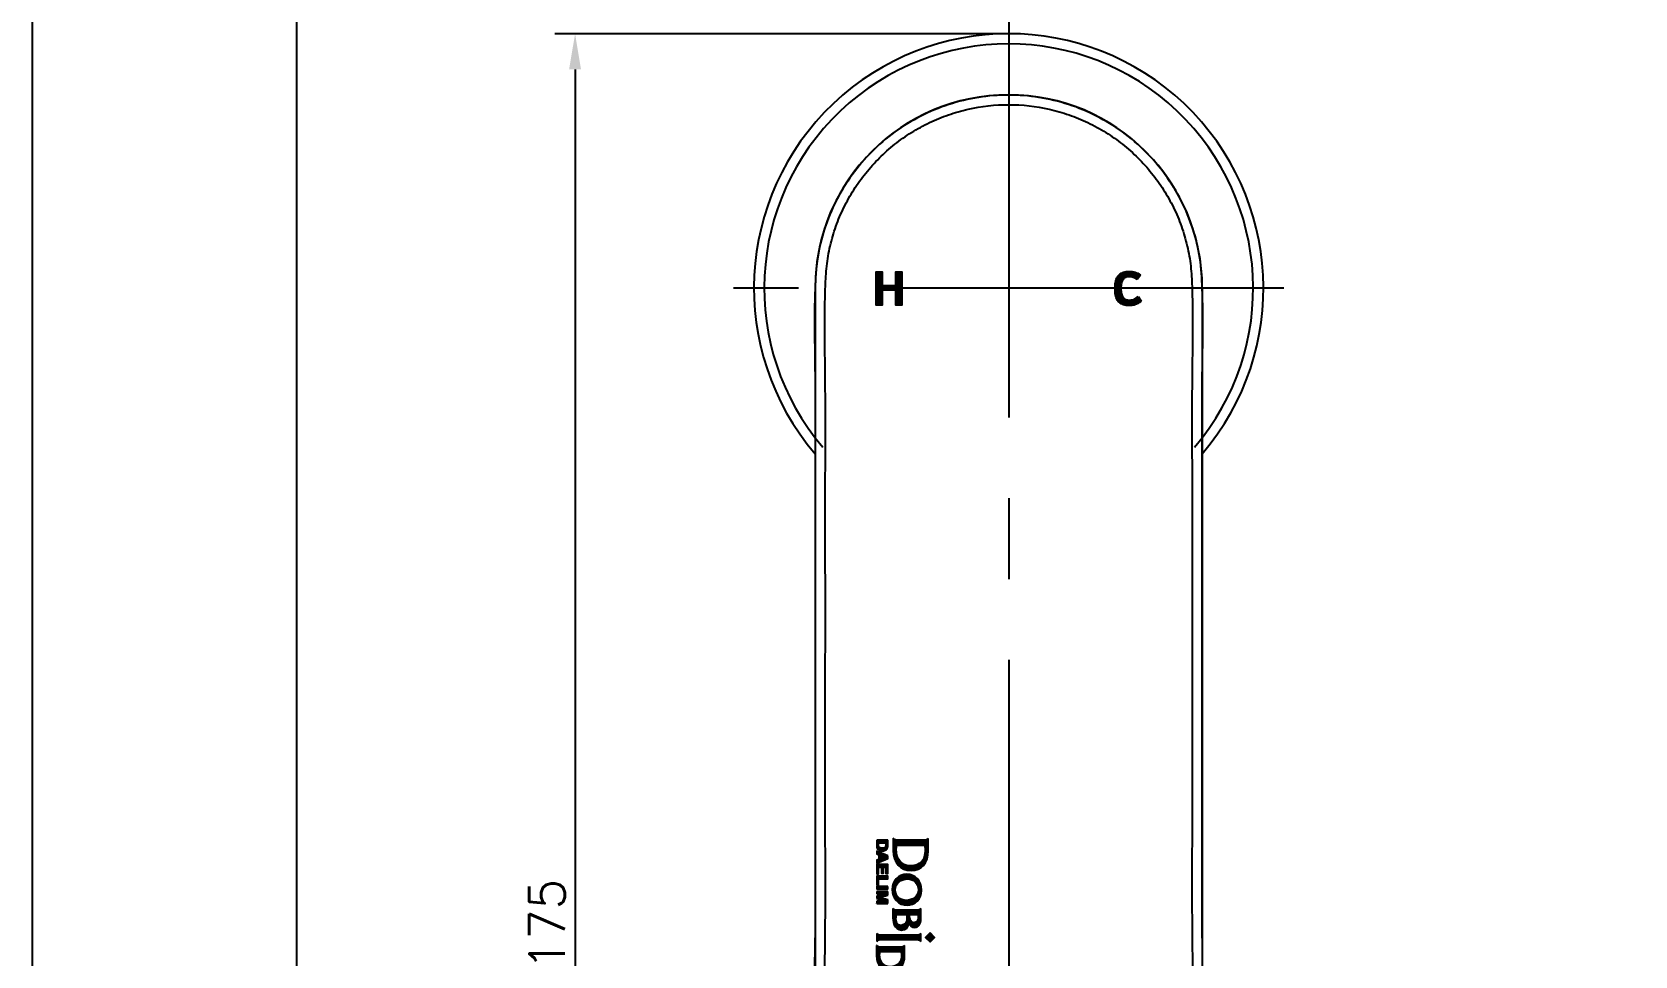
# Model space of a CAD drawing. Header units: millimetres. Extents: x 15117 to 15711, y 3069 to 3489.
# Drawn here: x 15117.5 to 15274.8, y 3307.2 to 3398 of the extents above; entities that cross this region are included whole.
import ezdxf

# ---------------------------------------------------------------- set-up
doc = ezdxf.new("R2010")
doc.units = ezdxf.units.MM
doc.header["$LTSCALE"] = 0.25
doc.linetypes.add('CENTER', pattern=[50.8, 31.75, -6.35, 6.35, -6.35])
doc.linetypes.add('PHANTOM', pattern=[63.5, 31.75, -6.35, 6.35, -6.35, 6.35, -6.35])
doc.layers.get('0').update_dxf_attribs({"color": 2})
for name, color, linetype in [('CL', 1, 'CENTER'), ('D', 2, 'Continuous'), ('DIM', 2, 'Continuous'), ('DWG', 7, 'Continuous'), ('PH', 3, 'PHANTOM'), ('TXT', 4, 'Continuous')]:
    doc.layers.add(name, color=color, linetype=linetype)
doc.styles.add('GHS', font='romans.shx', dxfattribs={"height": 3.5, "bigfont": 'ghs.shx'})
doc.dimstyles.new('LEE', dxfattribs={"dimtxt": 3.5, "dimasz": 3.5, "dimexe": 2, "dimexo": 1, "dimgap": 1, "dimtad": 1, "dimdec": 4, "dimdsep": 46, "dimtxsty": 'GHS', "dimcen": 0, "dimclrd": 2, "dimclre": 2, "dimclrt": 2, "dimadec": 0, "dimazin": 0, "dimtfac": 1, "dimtdec": 4, "dimtmove": 0, "dimatfit": 3, "dimfxl": 0, "dimlwd": -1, "dimlwe": -1, "dimarcsym": 0})
pattern_1 = [(315, (-829.05147, 22279.33724), (0.08838834765, 0.08838834765), [])]

# ---------------------------------------------------------------- blocks, each defined once
blk = doc.blocks.new('A$C7B5C652C')
at = {"layer": 'DWG', "linetype": 'Continuous'}
for p, q in [((-0.47, 2.69), (-0.03, 3)), ((-0.96, 0.44), (-1.54, 0.44)), ((-1.41, 1.02), (-1.08, 1.02))]:
    blk.add_line(p, q, dxfattribs=at)
blk.add_lwpolyline([(-2.59, 2.92), (-2.14, 2.61)], dxfattribs=at)
for points in [[(-2.95, 1.8), (-2.95, 2.03), (-2.92, 2.23), (-2.87, 2.41)], [(-2.87, 1.27), (-2.92, 1.43), (-2.95, 1.61), (-2.95, 1.8)], [(-2.87, 2.41), (-2.81, 2.58), (-2.72, 2.76), (-2.59, 2.92)], [(-2.36, 2.22), (-2.4, 2.09), (-2.41, 1.95), (-2.41, 1.8)], [(-2.41, 1.8), (-2.41, 1.71), (-2.4, 1.61), (-2.37, 1.52)], [(-2.14, 2.61), (-2.25, 2.48), (-2.33, 2.35), (-2.36, 2.22)], [(-0.2, 2.26), (-0.25, 2.42), (-0.34, 2.56), (-0.47, 2.69)], [(-0.13, 1.8), (-0.13, 1.95), (-0.15, 2.1), (-0.2, 2.26)], [(-0.18, 1.5), (-0.15, 1.6), (-0.13, 1.69), (-0.13, 1.8)], [(-0.03, 3), (0.07, 2.9), (0.15, 2.8), (0.2, 2.69)], [(0.2, 2.69), (0.26, 2.59), (0.3, 2.48), (0.33, 2.38)], [(0.33, 2.38), (0.37, 2.27), (0.39, 2.17), (0.39, 2.06)], [(0.41, 1.77), (0.41, 1.6), (0.38, 1.43), (0.33, 1.27)], [(0.39, 2.06), (0.4, 1.96), (0.41, 1.86), (0.41, 1.77)], [(-2.61, 0.84), (-2.73, 0.96), (-2.81, 1.11), (-2.87, 1.27)], [(-2.17, 0.55), (-2.35, 0.62), (-2.49, 0.72), (-2.61, 0.84)], [(-2.37, 1.52), (-2.34, 1.42), (-2.29, 1.34), (-2.22, 1.27)], [(-2.22, 1.27), (-2.14, 1.2), (-2.04, 1.14), (-1.91, 1.09)], [(-1.54, 0.44), (-1.79, 0.44), (-2, 0.48), (-2.17, 0.55)], [(-1.91, 1.09), (-1.78, 1.05), (-1.61, 1.02), (-1.41, 1.02)], [(-1.08, 1.02), (-0.91, 1.02), (-0.76, 1.05), (-0.64, 1.09)], [(-0.34, 0.55), (-0.51, 0.48), (-0.72, 0.44), (-0.96, 0.44)], [(-0.64, 1.09), (-0.52, 1.13), (-0.42, 1.19), (-0.35, 1.26)], [(-0.35, 1.26), (-0.27, 1.33), (-0.22, 1.41), (-0.18, 1.5)], [(0.09, 0.84), (-0.02, 0.72), (-0.17, 0.62), (-0.34, 0.55)], [(0.33, 1.27), (0.28, 1.11), (0.2, 0.96), (0.09, 0.84)]]:
    blk.add_open_spline(points, degree=3, dxfattribs=at)
blk = doc.blocks.new('A$C5F482997')
at = {"layer": 'D'}
h = blk.add_hatch(dxfattribs=at)
h.set_pattern_fill('ANSI31', color=256, angle=720, style=0)
h.set_pattern_definition([(45, (-19813.56796, 40259.65558), (-0.08838834765, 0.08838834765), [])])
h.paths.add_polyline_path([(134.94, 90.83), (133.59, 90.83), (133.59, 89.37), (133.01, 89.37), (133.01, 92.62), (133.59, 92.62), (133.59, 91.3), (134.94, 91.3), (134.94, 92.62), (135.52, 92.62), (135.52, 89.37), (134.94, 89.37)], flags=0)
h = blk.add_hatch(dxfattribs=at)
h.set_pattern_fill('ANSI31', color=256, angle=720, style=0)
h.set_pattern_definition([(45, (-19822.49296, 40259.65743), (-0.08838834765, 0.08838834765), [])])
h.paths.add_polyline_path([(157.82, 92.67), (157.9, 92.67), (157.99, 92.67), (158.07, 92.66), (158.1, 92.66), (158.14, 92.65), (158.18, 92.65), (158.22, 92.64), (158.25, 92.64), (158.29, 92.63), (158.33, 92.62), (158.36, 92.61), (158.39, 92.6), (158.43, 92.59), (158.46, 92.58), (158.49, 92.57), (158.53, 92.56), (158.56, 92.54), (158.59, 92.53), (158.62, 92.52), (158.66, 92.5), (158.69, 92.48), (158.72, 92.46), (158.75, 92.45), (158.78, 92.43), (158.81, 92.4), (158.85, 92.38), (158.88, 92.36), (158.91, 92.34), (158.94, 92.31), (158.63, 91.87), (158.6, 91.89), (158.58, 91.91), (158.55, 91.93), (158.53, 91.95), (158.5, 91.96), (158.48, 91.98), (158.45, 91.99), (158.43, 92.01), (158.41, 92.02), (158.38, 92.03), (158.36, 92.05), (158.33, 92.06), (158.31, 92.07), (158.28, 92.07), (158.26, 92.08), (158.24, 92.09), (158.19, 92.1), (158.14, 92.11), (158.09, 92.12), (158.03, 92.13), (157.98, 92.13), (157.93, 92.14), (157.87, 92.14), (157.82, 92.14), (157.8, 92.14), (157.78, 92.14), (157.77, 92.14), (157.75, 92.14), (157.73, 92.14), (157.71, 92.14), (157.69, 92.13), (157.68, 92.13), (157.66, 92.13), (157.64, 92.12), (157.62, 92.12), (157.61, 92.12), (157.59, 92.11), (157.57, 92.11), (157.55, 92.1), (157.54, 92.1), (157.52, 92.09), (157.5, 92.09), (157.48, 92.08), (157.47, 92.07), (157.45, 92.06), (157.43, 92.06), (157.42, 92.05), (157.4, 92.04), (157.39, 92.03), (157.37, 92.02), (157.36, 92.01), (157.34, 91.99), (157.33, 91.98), (157.31, 91.97), (157.3, 91.96), (157.29, 91.94), (157.27, 91.93), (157.26, 91.91), (157.25, 91.9), (157.24, 91.88), (157.22, 91.86), (157.21, 91.85), (157.2, 91.83), (157.19, 91.81), (157.18, 91.79), (157.17, 91.77), (157.16, 91.75), (157.15, 91.73), (157.14, 91.71), (157.13, 91.68), (157.12, 91.66), (157.11, 91.64), (157.1, 91.61), (157.1, 91.59), (157.09, 91.56), (157.08, 91.53), (157.08, 91.5), (157.07, 91.47), (157.06, 91.44), (157.06, 91.41), (157.06, 91.38), (157.05, 91.35), (157.05, 91.32), (157.05, 91.28), (157.04, 91.21), (157.04, 91.14), (157.04, 90.8), (157.04, 90.74), (157.05, 90.68), (157.05, 90.65), (157.05, 90.62), (157.05, 90.59), (157.06, 90.57), (157.06, 90.54), (157.07, 90.51), (157.07, 90.49), (157.08, 90.46), (157.08, 90.44), (157.09, 90.41), (157.1, 90.39), (157.11, 90.37), (157.11, 90.34), (157.12, 90.32), (157.13, 90.3), (157.14, 90.28), (157.15, 90.26), (157.16, 90.24), (157.17, 90.22), (157.18, 90.2), (157.19, 90.18), (157.2, 90.17), (157.21, 90.15), (157.23, 90.13), (157.24, 90.12), (157.25, 90.1), (157.26, 90.09), (157.28, 90.07), (157.29, 90.06), (157.3, 90.05), (157.32, 90.03), (157.33, 90.02), (157.35, 90.01), (157.36, 90), (157.37, 89.99), (157.39, 89.98), (157.41, 89.97), (157.42, 89.96), (157.44, 89.95), (157.45, 89.94), (157.47, 89.93), (157.49, 89.92), (157.5, 89.91), (157.52, 89.91), (157.54, 89.9), (157.56, 89.9), (157.57, 89.89), (157.59, 89.89), (157.61, 89.88), (157.63, 89.88), (157.65, 89.87), (157.66, 89.87), (157.68, 89.87), (157.7, 89.86), (157.72, 89.86), (157.74, 89.86), (157.76, 89.86), (157.78, 89.86), (157.8, 89.86), (157.82, 89.86), (157.84, 89.86), (157.87, 89.86), (157.9, 89.86), (157.93, 89.86), (157.96, 89.86), (157.99, 89.87), (158.01, 89.87), (158.04, 89.87), (158.07, 89.88), (158.1, 89.88), (158.16, 89.9), (158.22, 89.91), (158.28, 89.93), (158.31, 89.94), (158.34, 89.95), (158.37, 89.96), (158.39, 89.97), (158.42, 89.98), (158.45, 90), (158.48, 90.01), (158.5, 90.03), (158.53, 90.05), (158.56, 90.06), (158.58, 90.08), (158.61, 90.1), (158.64, 90.12), (158.66, 90.15), (158.68, 90.17), (158.71, 90.2), (159.02, 89.75), (158.98, 89.72), (158.96, 89.7), (158.94, 89.68), (158.92, 89.67), (158.91, 89.65), (158.89, 89.64), (158.87, 89.62), (158.85, 89.61), (158.83, 89.6), (158.81, 89.58), (158.79, 89.57), (158.77, 89.56), (158.75, 89.55), (158.73, 89.54), (158.71, 89.52), (158.67, 89.5), (158.63, 89.49), (158.59, 89.47), (158.55, 89.45), (158.51, 89.43), (158.47, 89.42), (158.43, 89.41), (158.39, 89.39), (158.35, 89.38), (158.31, 89.37), (158.28, 89.36), (158.24, 89.35), (158.2, 89.35), (158.16, 89.34), (158.12, 89.34), (158.08, 89.33), (158.01, 89.33), (157.93, 89.32), (157.86, 89.32), (157.79, 89.32), (157.76, 89.32), (157.73, 89.32), (157.69, 89.32), (157.66, 89.32), (157.63, 89.33), (157.6, 89.33), (157.56, 89.33), (157.53, 89.34), (157.5, 89.34), (157.47, 89.35), (157.44, 89.36), (157.41, 89.36), (157.38, 89.37), (157.35, 89.38), (157.31, 89.39), (157.28, 89.4), (157.25, 89.41), (157.23, 89.42), (157.2, 89.43), (157.17, 89.44), (157.14, 89.45), (157.11, 89.47), (157.08, 89.48), (157.06, 89.5), (157.03, 89.51), (157.01, 89.53), (156.98, 89.54), (156.96, 89.56), (156.93, 89.58), (156.91, 89.6), (156.88, 89.62), (156.86, 89.64), (156.84, 89.66), (156.82, 89.68), (156.79, 89.71), (156.77, 89.73), (156.75, 89.75), (156.73, 89.78), (156.71, 89.8), (156.7, 89.83), (156.68, 89.86), (156.66, 89.88), (156.64, 89.91), (156.63, 89.94), (156.61, 89.97), (156.6, 90), (156.58, 90.03), (156.57, 90.06), (156.56, 90.1), (156.54, 90.13), (156.53, 90.16), (156.52, 90.2), (156.51, 90.24), (156.5, 90.27), (156.49, 90.31), (156.49, 90.35), (156.48, 90.39), (156.48, 90.43), (156.47, 90.47), (156.47, 90.51), (156.46, 90.55), (156.46, 90.6), (156.46, 90.64), (156.46, 90.69), (156.46, 91.27), (156.46, 91.32), (156.46, 91.36), (156.46, 91.4), (156.47, 91.45), (156.47, 91.49), (156.48, 91.53), (156.48, 91.57), (156.49, 91.61), (156.49, 91.65), (156.5, 91.69), (156.51, 91.72), (156.52, 91.76), (156.53, 91.8), (156.54, 91.83), (156.55, 91.87), (156.57, 91.9), (156.58, 91.93), (156.59, 91.96), (156.61, 92), (156.62, 92.03), (156.64, 92.06), (156.66, 92.09), (156.67, 92.11), (156.69, 92.14), (156.71, 92.17), (156.73, 92.19), (156.75, 92.22), (156.77, 92.24), (156.79, 92.27), (156.81, 92.29), (156.84, 92.32), (156.86, 92.34), (156.88, 92.36), (156.91, 92.38), (156.93, 92.4), (156.95, 92.42), (156.98, 92.44), (157.01, 92.45), (157.03, 92.47), (157.06, 92.49), (157.09, 92.5), (157.11, 92.52), (157.14, 92.53), (157.17, 92.55), (157.2, 92.56), (157.23, 92.57), (157.26, 92.58), (157.29, 92.59), (157.32, 92.6), (157.35, 92.61), (157.38, 92.62), (157.41, 92.63), (157.45, 92.64), (157.48, 92.64), (157.51, 92.65), (157.54, 92.65), (157.58, 92.66), (157.61, 92.66), (157.65, 92.67), (157.68, 92.67), (157.71, 92.67), (157.75, 92.67), (157.78, 92.67)], flags=0)
h = blk.add_hatch(dxfattribs=at)
h.set_pattern_fill('ANSI31', color=256, angle=270)
h.set_pattern_definition(pattern_1)
edge = h.paths.add_edge_path()
edge.add_spline(control_points=[(133.81, 35.79), (133.87, 35.8), (133.93, 35.83), (133.99, 35.87)], knot_values=[3, 3, 3, 3, 4, 4, 4, 4], degree=3, periodic=0)
edge.add_spline(control_points=[(133.99, 35.87), (134.06, 35.93), (134.1, 36), (134.13, 36.08)], knot_values=[4, 4, 4, 4, 5, 5, 5, 5], degree=3, periodic=0)
edge.add_spline(control_points=[(134.13, 36.08), (134.14, 36.13), (134.15, 36.19), (134.15, 36.27)], knot_values=[5, 5, 5, 5, 6, 6, 6, 6], degree=3, periodic=0)
edge.add_line((134.15, 36.27), (134.15, 36.8))
edge.add_line((134.15, 36.8), (133.06, 36.8))
edge.add_line((133.06, 36.8), (133.06, 36.27))
edge.add_spline(control_points=[(133.06, 36.27), (133.06, 36.09), (133.12, 35.95), (133.26, 35.86)], knot_values=[12.086, 12.086, 12.086, 12.086, 13.086, 13.086, 13.086, 13.086], degree=3, periodic=0)
edge.add_spline(control_points=[(133.26, 35.86), (133.36, 35.8), (133.48, 35.76), (133.63, 35.76)], knot_values=[1, 1, 1, 1, 2, 2, 2, 2], degree=3, periodic=0)
edge.add_spline(control_points=[(133.63, 35.76), (133.69, 35.76), (133.75, 35.77), (133.81, 35.79)], knot_values=[2, 2, 2, 2, 3, 3, 3, 3], degree=3, periodic=0)
edge = h.paths.add_edge_path(flags=16)
edge.add_spline(control_points=[(133.87, 36.08), (133.81, 36.04), (133.73, 36.02), (133.61, 36.02)], knot_values=[4.376, 4.376, 4.376, 4.376, 5.376, 5.376, 5.376, 5.376], degree=3, periodic=0)
edge.add_spline(control_points=[(133.61, 36.02), (133.53, 36.02), (133.46, 36.03), (133.4, 36.06)], knot_values=[5.376, 5.376, 5.376, 5.376, 6.376, 6.376, 6.376, 6.376], degree=3, periodic=0)
edge.add_spline(control_points=[(133.4, 36.06), (133.3, 36.11), (133.24, 36.19), (133.24, 36.31)], knot_values=[6.376, 6.376, 6.376, 6.376, 7.376, 7.376, 7.376, 7.376], degree=3, periodic=0)
edge.add_line((133.24, 36.31), (133.24, 36.55))
edge.add_line((133.24, 36.55), (133.96, 36.55))
edge.add_line((133.96, 36.55), (133.96, 36.31))
edge.add_spline(control_points=[(133.96, 36.31), (133.96, 36.2), (133.93, 36.12), (133.87, 36.08)], knot_values=[3.376, 3.376, 3.376, 3.376, 4.376, 4.376, 4.376, 4.376], degree=3, periodic=0)
h.paths.add_polyline_path([(134.15, 35), (134.15, 35.29), (133.06, 35.73), (133.06, 35.46), (133.28, 35.38), (133.28, 34.93), (133.06, 34.85), (133.06, 34.57)])
h.paths.add_polyline_path([(133.9, 35.15), (133.47, 35), (133.47, 35.31)], flags=16)
h.paths.add_polyline_path([(134.15, 33.53), (134.15, 34.41), (133.06, 34.41), (133.06, 33.5), (133.25, 33.5), (133.25, 34.16), (133.54, 34.16), (133.54, 33.58), (133.73, 33.58), (133.73, 34.16), (133.96, 34.16), (133.96, 33.53)])
h.paths.add_polyline_path([(134.15, 33.03), (134.15, 33.28), (133.06, 33.28), (133.06, 32.42), (133.25, 32.42), (133.25, 33.03)])
h = blk.add_hatch(dxfattribs=at)
h.set_pattern_fill('ANSI31', color=256, angle=270)
h.set_pattern_definition(pattern_1)
edge = h.paths.add_edge_path()
edge.add_spline(control_points=[(136.43, 33.82), (137.48, 33.82), (138.12, 34.56), (138.12, 35.76)], knot_values=[18.806, 18.806, 18.806, 18.806, 19.806, 19.806, 19.806, 19.806], degree=3, periodic=0)
edge.add_line((138.12, 35.76), (138.12, 36.97))
edge.add_spline(control_points=[(138.12, 36.97), (138.02, 36.82), (137.79, 36.8), (137.6, 36.8)], knot_values=[3.433, 3.433, 3.433, 3.433, 4.433, 4.433, 4.433, 4.433], degree=3, periodic=0)
edge.add_spline(control_points=[(137.6, 36.8), (137.56, 36.8), (137.53, 36.8), (137.5, 36.8)], knot_values=[4.433, 4.433, 4.433, 4.433, 5.433, 5.433, 5.433, 5.433], degree=3, periodic=0)
edge.add_spline(control_points=[(137.5, 36.8), (137.48, 36.8), (137.45, 36.8), (137.42, 36.8)], knot_values=[5.433, 5.433, 5.433, 5.433, 6.433, 6.433, 6.433, 6.433], degree=3, periodic=0)
edge.add_line((137.42, 36.8), (135.41, 36.8))
edge.add_spline(control_points=[(135.41, 36.8), (135.38, 36.8), (135.35, 36.8), (135.32, 36.8)], knot_values=[12.125, 12.125, 12.125, 12.125, 13.125, 13.125, 13.125, 13.125], degree=3, periodic=0)
edge.add_line((135.32, 36.8), (135.23, 36.8))
edge.add_spline(control_points=[(135.24, 36.8), (135.02, 36.8), (134.83, 36.82), (134.68, 37)], knot_values=[13.363, 13.363, 13.363, 13.363, 14.363, 14.363, 14.363, 14.363], degree=3, periodic=0)
edge.add_line((134.68, 37), (134.68, 35.78))
edge.add_spline(control_points=[(134.68, 35.78), (134.68, 34.62), (135.4, 33.82), (136.43, 33.82)], knot_values=[17.806, 17.806, 17.806, 17.806, 18.806, 18.806, 18.806, 18.806], degree=3, periodic=0)
edge = h.paths.add_edge_path(flags=16)
edge.add_spline(control_points=[(137.82, 35.8), (137.82, 34.83), (137.31, 34.29), (136.37, 34.29)], knot_values=[13.745, 13.745, 13.745, 13.745, 14.745, 14.745, 14.745, 14.745], degree=3, periodic=0)
edge.add_spline(control_points=[(136.37, 34.29), (135.34, 34.29), (134.98, 35.15), (134.98, 35.89)], knot_values=[1, 1, 1, 1, 2, 2, 2, 2], degree=3, periodic=0)
edge.add_spline(control_points=[(134.98, 35.89), (134.98, 36.04), (134.99, 36.18), (135.02, 36.3)], knot_values=[2, 2, 2, 2, 3, 3, 3, 3], degree=3, periodic=0)
edge.add_spline(control_points=[(135.02, 36.3), (135.02, 36.31), (135.02, 36.32), (135.02, 36.33)], knot_values=[3, 3, 3, 3, 4, 4, 4, 4], degree=3, periodic=0)
edge.add_line((135.02, 36.33), (137.76, 36.33))
edge.add_spline(control_points=[(137.76, 36.33), (137.76, 36.32), (137.76, 36.31), (137.76, 36.3)], knot_values=[11.745, 11.745, 11.745, 11.745, 12.745, 12.745, 12.745, 12.745], degree=3, periodic=0)
edge.add_spline(control_points=[(137.76, 36.3), (137.8, 36.13), (137.82, 35.96), (137.82, 35.8)], knot_values=[12.745, 12.745, 12.745, 12.745, 13.745, 13.745, 13.745, 13.745], degree=3, periodic=0)
h = blk.add_hatch(dxfattribs=at)
h.set_pattern_fill('ANSI31', color=256, angle=270)
h.set_pattern_definition([(315, (2577.81883, 22191.28247), (0.08838834765, 0.08838834765), [])])
edge = h.paths.add_edge_path()
edge.add_spline(control_points=[(136.05, 30.42), (136.8, 30.42), (137.47, 31.04), (137.46, 31.92)], knot_values=[3, 3, 3, 3, 4, 4, 4, 4], degree=3, periodic=0)
edge.add_spline(control_points=[(137.46, 31.92), (137.49, 32.79), (136.82, 33.48), (136.03, 33.48)], knot_values=[4, 4, 4, 4, 5, 5, 5, 5], degree=3, periodic=0)
edge.add_spline(control_points=[(136.03, 33.48), (135.17, 33.48), (134.58, 32.78), (134.58, 31.96)], knot_values=[1, 1, 1, 1, 2, 2, 2, 2], degree=3, periodic=0)
edge.add_spline(control_points=[(134.58, 31.96), (134.58, 31.13), (135.2, 30.42), (136.05, 30.42)], knot_values=[2, 2, 2, 2, 3, 3, 3, 3], degree=3, periodic=0)
edge = h.paths.add_edge_path(flags=16)
edge.add_spline(control_points=[(137.16, 31.95), (137.16, 31.29), (136.58, 30.9), (135.97, 30.9)], knot_values=[3, 3, 3, 3, 4, 4, 4, 4], degree=3, periodic=0)
edge.add_spline(control_points=[(135.97, 30.9), (135.34, 30.9), (134.88, 31.3), (134.88, 31.94)], knot_values=[0, 0, 0, 0, 1, 1, 1, 1], degree=3, periodic=0)
edge.add_spline(control_points=[(134.88, 31.94), (134.88, 32.59), (135.48, 33.01), (136.07, 33.01)], knot_values=[1, 1, 1, 1, 2, 2, 2, 2], degree=3, periodic=0)
edge.add_spline(control_points=[(136.07, 33.01), (136.7, 33.01), (137.16, 32.59), (137.16, 31.95)], knot_values=[2, 2, 2, 2, 3, 3, 3, 3], degree=3, periodic=0)
h = blk.add_hatch(dxfattribs=at)
h.set_pattern_fill('ANSI31', color=256, angle=270)
h.set_pattern_definition(pattern_1)
h.paths.add_polyline_path([(134.15, 32.02), (134.15, 32.27), (133.06, 32.27), (133.06, 32.02)])
edge = h.paths.add_edge_path()
edge.add_line((134.15, 31.41), (134.15, 31.78))
edge.add_line((134.15, 31.78), (133.06, 31.78))
edge.add_line((133.06, 31.78), (133.06, 31.54))
edge.add_line((133.06, 31.54), (133.8, 31.54))
edge.add_spline(control_points=[(133.8, 31.54), (133.82, 31.54), (133.85, 31.54), (133.89, 31.54)], knot_values=[10.441272, 10.441272, 10.441272, 10.441272, 11.441272, 11.441272, 11.441272, 11.441272], degree=3, periodic=0)
edge.add_spline(control_points=[(133.89, 31.54), (133.92, 31.55), (133.95, 31.55), (133.97, 31.55)], knot_values=[11.441272, 11.441272, 11.441272, 11.441272, 12.441272, 12.441272, 12.441272, 12.441272], degree=3, periodic=0)
edge.add_spline(control_points=[(133.97, 31.55), (133.67, 31.47), (133.36, 31.39), (133.06, 31.32)], knot_values=[12.441272, 12.441272, 12.441272, 12.441272, 13.441272, 13.441272, 13.441272, 13.441272], degree=3, periodic=0)
edge.add_line((133.06, 31.32), (133.06, 31.07))
edge.add_spline(control_points=[(133.06, 31.07), (133.36, 30.99), (133.67, 30.91), (133.97, 30.84)], knot_values=[14.143272, 14.143272, 14.143272, 14.143272, 15.143272, 15.143272, 15.143272, 15.143272], degree=3, periodic=0)
edge.add_spline(control_points=[(133.97, 30.84), (133.95, 30.84), (133.92, 30.84), (133.89, 30.84)], knot_values=[15.143272, 15.143272, 15.143272, 15.143272, 16.143272, 16.143272, 16.143272, 16.143272], degree=3, periodic=0)
edge.add_line((133.89, 30.84), (133.8, 30.84))
edge.add_line((133.8, 30.84), (133.06, 30.84))
edge.add_line((133.06, 30.84), (133.06, 30.6))
edge.add_line((133.06, 30.6), (134.15, 30.6))
edge.add_line((134.15, 30.6), (134.15, 30.97))
edge.add_line((134.15, 30.97), (133.29, 31.19))
edge.add_spline(control_points=[(133.29, 31.19), (133.58, 31.26), (133.86, 31.34), (134.15, 31.41)], knot_values=[2.519272, 2.519272, 2.519272, 2.519272, 3.519272, 3.519272, 3.519272, 3.519272], degree=3, periodic=0)
h = blk.add_hatch(dxfattribs=at)
h.set_pattern_fill('ANSI31', color=256, angle=270)
h.set_pattern_definition(pattern_1)
edge = h.paths.add_edge_path()
edge.add_spline(control_points=[(136.25, 28.67), (136.35, 28.43), (136.51, 28.25), (136.79, 28.25)], knot_values=[11.445, 11.445, 11.445, 11.445, 12.445, 12.445, 12.445, 12.445], degree=3, periodic=0)
edge.add_spline(control_points=[(136.79, 28.25), (137.16, 28.25), (137.39, 28.57), (137.39, 29.12)], knot_values=[12.445, 12.445, 12.445, 12.445, 13.445, 13.445, 13.445, 13.445], degree=3, periodic=0)
edge.add_line((137.39, 29.12), (137.39, 30.11))
edge.add_line((137.39, 30.11), (137.38, 30.11))
edge.add_spline(control_points=[(137.38, 30.11), (137.3, 29.9), (137, 29.93), (136.81, 29.93)], knot_values=[16.282, 16.282, 16.282, 16.282, 17.282, 17.282, 17.282, 17.282], degree=3, periodic=0)
edge.add_line((136.81, 29.93), (135.24, 29.93))
edge.add_spline(control_points=[(135.24, 29.93), (135.04, 29.93), (134.74, 29.9), (134.66, 30.11)], knot_values=[5.458, 5.458, 5.458, 5.458, 6.458, 6.458, 6.458, 6.458], degree=3, periodic=0)
edge.add_line((134.66, 30.11), (134.65, 30.11))
edge.add_line((134.65, 30.11), (134.65, 29.41))
edge.add_spline(control_points=[(134.65, 29.42), (134.65, 29.11), (134.64, 28.78), (134.78, 28.49)], knot_values=[8.445, 8.445, 8.445, 8.445, 9.445, 9.445, 9.445, 9.445], degree=3, periodic=0)
edge.add_spline(control_points=[(134.78, 28.49), (134.91, 28.21), (135.19, 27.99), (135.51, 27.99)], knot_values=[9.445, 9.445, 9.445, 9.445, 10.445, 10.445, 10.445, 10.445], degree=3, periodic=0)
edge.add_spline(control_points=[(135.51, 27.99), (135.92, 27.99), (136.17, 28.29), (136.25, 28.67)], knot_values=[10.445, 10.445, 10.445, 10.445, 11.445, 11.445, 11.445, 11.445], degree=3, periodic=0)
edge = h.paths.add_edge_path(flags=16)
edge.add_line((136.29, 29.5), (137.11, 29.5))
edge.add_spline(control_points=[(137.11, 29.5), (137.11, 29.41), (137.12, 29.32), (137.13, 29.22)], knot_values=[4.71, 4.71, 4.71, 4.71, 5.71, 5.71, 5.71, 5.71], degree=3, periodic=0)
edge.add_spline(control_points=[(137.13, 29.22), (137.16, 28.97), (137.01, 28.71), (136.72, 28.71)], knot_values=[5.71, 5.71, 5.71, 5.71, 6.71, 6.71, 6.71, 6.71], degree=3, periodic=0)
edge.add_spline(control_points=[(136.72, 28.71), (136.38, 28.71), (136.29, 29.09), (136.29, 29.36)], knot_values=[1, 1, 1, 1, 2, 2, 2, 2], degree=3, periodic=0)
edge.add_line((136.29, 29.36), (136.29, 29.5))
edge = h.paths.add_edge_path(flags=16)
edge.add_spline(control_points=[(136.01, 29.5), (136.02, 29.41), (136.02, 29.31), (136.03, 29.21)], knot_values=[5.92, 5.92, 5.92, 5.92, 6.92, 6.92, 6.92, 6.92], degree=3, periodic=0)
edge.add_spline(control_points=[(136.03, 29.21), (136.05, 28.84), (135.87, 28.45), (135.47, 28.45)], knot_values=[6.92, 6.92, 6.92, 6.92, 7.92, 7.92, 7.92, 7.92], degree=3, periodic=0)
edge.add_spline(control_points=[(135.47, 28.45), (135.07, 28.45), (134.91, 28.8), (134.95, 29.14)], knot_values=[1, 1, 1, 1, 2, 2, 2, 2], degree=3, periodic=0)
edge.add_spline(control_points=[(134.95, 29.14), (134.96, 29.26), (134.97, 29.38), (134.98, 29.5)], knot_values=[2, 2, 2, 2, 3, 3, 3, 3], degree=3, periodic=0)
edge.add_line((134.98, 29.5), (136.01, 29.5))
edge = h.paths.add_edge_path()
edge.add_spline(control_points=[(136.81, 27.05), (136.99, 27.05), (137.3, 27.08), (137.38, 26.87)], knot_values=[23.266, 23.266, 23.266, 23.266, 24.266, 24.266, 24.266, 24.266], degree=3, periodic=0)
edge.add_line((137.38, 26.87), (137.39, 26.87))
edge.add_line((137.39, 26.87), (137.39, 27.66))
edge.add_line((137.39, 27.66), (137.38, 27.66))
edge.add_spline(control_points=[(137.38, 27.66), (137.3, 27.45), (137, 27.48), (136.81, 27.48)], knot_values=[26.582, 26.582, 26.582, 26.582, 27.582, 27.582, 27.582, 27.582], degree=3, periodic=0)
edge.add_line((136.81, 27.48), (133.64, 27.48))
edge.add_spline(control_points=[(133.64, 27.48), (133.45, 27.48), (133.14, 27.45), (133.07, 27.66)], knot_values=[9.975, 9.975, 9.975, 9.975, 10.975, 10.975, 10.975, 10.975], degree=3, periodic=0)
edge.add_line((133.07, 27.66), (133.06, 27.66))
edge.add_line((133.06, 27.66), (133.06, 26.87))
edge.add_line((133.06, 26.87), (133.07, 26.87))
edge.add_spline(control_points=[(133.07, 26.87), (133.15, 27.08), (133.45, 27.05), (133.64, 27.05)], knot_values=[13.291, 13.291, 13.291, 13.291, 14.291, 14.291, 14.291, 14.291], degree=3, periodic=0)
edge.add_line((133.64, 27.05), (136.81, 27.05))
h.paths.add_polyline_path([(138.73, 27.26), (138.3, 27.7), (137.86, 27.26), (138.3, 26.82)])
h = blk.add_hatch(dxfattribs=at)
h.set_pattern_fill('ANSI31', color=256, angle=270)
h.set_pattern_definition(pattern_1)
edge = h.paths.add_edge_path()
edge.add_spline(control_points=[(135.79, 26.48), (135.72, 26.27), (135.42, 26.29), (135.23, 26.29)], knot_values=[4.933, 4.933, 4.933, 4.933, 5.933, 5.933, 5.933, 5.933], degree=3, periodic=0)
edge.add_line((135.23, 26.29), (133.65, 26.29))
edge.add_spline(control_points=[(133.65, 26.29), (133.41, 26.29), (133.21, 26.27), (133.07, 26.48)], knot_values=[10.392, 10.392, 10.392, 10.392, 11.392, 11.392, 11.392, 11.392], degree=3, periodic=0)
edge.add_line((133.07, 26.48), (133.05, 26.48))
edge.add_line((133.05, 26.48), (133.05, 25.48))
edge.add_spline(control_points=[(133.05, 25.48), (133.05, 24.54), (133.63, 23.91), (134.45, 23.91)], knot_values=[14.267, 14.267, 14.267, 14.267, 15.267, 15.267, 15.267, 15.267], degree=3, periodic=0)
edge.add_spline(control_points=[(134.45, 23.91), (135.28, 23.91), (135.8, 24.5), (135.8, 25.46)], knot_values=[1, 1, 1, 1, 2, 2, 2, 2], degree=3, periodic=0)
edge.add_line((135.8, 25.46), (135.8, 26.48))
edge.add_line((135.8, 26.48), (135.79, 26.48))
edge = h.paths.add_edge_path(flags=16)
edge.add_spline(control_points=[(135.45, 25.87), (135.48, 25.74), (135.5, 25.62), (135.5, 25.49)], knot_values=[6.867, 6.867, 6.867, 6.867, 7.867, 7.867, 7.867, 7.867], degree=3, periodic=0)
edge.add_spline(control_points=[(135.5, 25.49), (135.5, 24.8), (135.13, 24.39), (134.4, 24.39)], knot_values=[7.867, 7.867, 7.867, 7.867, 8.867, 8.867, 8.867, 8.867], degree=3, periodic=0)
edge.add_spline(control_points=[(134.4, 24.39), (133.68, 24.39), (133.35, 24.94), (133.35, 25.56)], knot_values=[8.867, 8.867, 8.867, 8.867, 9.867, 9.867, 9.867, 9.867], degree=3, periodic=0)
edge.add_spline(control_points=[(133.35, 25.56), (133.35, 25.67), (133.36, 25.77), (133.38, 25.87)], knot_values=[9.867, 9.867, 9.867, 9.867, 10.867, 10.867, 10.867, 10.867], degree=3, periodic=0)
edge.add_line((133.38, 25.87), (135.45, 25.87))
at = {"color": 7, "linetype": 'Continuous'}
for p, q in [((126.99, 89.91), (126.97, 86.7)), ((127.02, 91.02), (127.01, 90.97)), ((165.01, 91.02), (165.01, 91.03)), ((165.01, 91.02), (165.02, 91.01)), ((126.97, 86.7), (127.01, 82.22)), ((127.01, 82.22), (127.03, 80.42)), ((127.03, 80.42), (127.03, 77.92)), ((127.03, 77.92), (127.02, 61.15)), ((127.02, 61.15), (127.01, 43.9)), ((127.01, 43.9), (127.03, 29.96)), ((134.15, 36.8), (133.06, 36.8)), ((133.06, 36.8), (133.06, 36.27)), ((133.24, 36.55), (133.96, 36.55)), ((133.24, 36.31), (133.24, 36.55)), ((133.96, 36.55), (133.96, 36.31)), ((134.15, 36.27), (134.15, 36.8)), ((134.68, 37), (134.68, 35.78)), ((135.02, 36.33), (137.76, 36.33)), ((135.32, 36.8), (135.24, 36.8)), ((137.42, 36.8), (135.41, 36.8)), ((138.12, 35.76), (138.12, 36.97)), ((134.15, 31.78), (133.06, 31.78)), ((133.06, 31.78), (133.06, 31.54)), ((133.06, 31.54), (133.8, 31.54)), ((134.15, 31.41), (134.15, 31.78)), ((127.03, 29.96), (127.03, 29.6)), ((133.06, 31.32), (133.06, 31.07)), ((133.8, 30.84), (133.06, 30.84)), ((133.06, 30.84), (133.06, 30.6)), ((133.06, 30.6), (134.15, 30.6)), ((134.15, 30.97), (133.29, 31.19)), ((133.89, 30.84), (133.8, 30.84)), ((134.15, 30.6), (134.15, 30.97)), ((134.66, 30.11), (134.65, 30.11)), ((134.65, 30.11), (134.65, 29.42)), ((136.81, 29.93), (135.24, 29.93)), ((137.39, 30.11), (137.38, 30.11)), ((137.39, 29.12), (137.39, 30.11)), ((127.03, 29.6), (127.02, 28.16)), ((134.98, 29.5), (136.01, 29.5)), ((136.29, 29.36), (136.29, 29.5)), ((136.29, 29.5), (137.11, 29.5)), ((127.02, 28.16), (126.97, 24.41)), ((133.07, 27.66), (133.06, 27.66)), ((133.06, 27.66), (133.06, 26.87)), ((133.06, 26.87), (133.07, 26.87)), ((136.81, 27.48), (133.64, 27.48)), ((133.64, 27.05), (136.81, 27.05)), ((137.39, 27.66), (137.38, 27.66)), ((137.38, 26.87), (137.39, 26.87)), ((137.39, 26.87), (137.39, 27.66)), ((133.07, 26.48), (133.05, 26.48)), ((133.05, 26.48), (133.05, 25.48)), ((133.38, 25.87), (135.45, 25.87)), ((135.23, 26.29), (133.65, 26.29)), ((135.8, 26.48), (135.79, 26.48)), ((135.8, 25.46), (135.8, 26.48))]:
    blk.add_line(p, q, dxfattribs=at)
for points in [[(134.15, 35.29), (133.06, 35.73), (133.06, 35.46), (133.28, 35.38), (133.28, 34.93), (133.06, 34.85), (133.06, 34.57), (134.15, 35), (134.15, 35.29)], [(133.47, 35), (133.47, 35.31), (133.9, 35.15), (133.47, 35)], [(133.25, 34.16), (133.54, 34.16), (133.54, 33.58), (133.73, 33.58), (133.73, 34.16), (133.96, 34.16), (133.96, 33.53), (134.15, 33.53), (134.15, 34.41), (133.06, 34.41), (133.06, 33.5), (133.25, 33.5), (133.25, 34.16)], [(133.25, 33.03), (134.15, 33.03), (134.15, 33.28), (133.06, 33.28), (133.06, 32.42), (133.25, 32.42), (133.25, 33.03)], [(134.15, 32.27), (133.06, 32.27), (133.06, 32.02), (134.15, 32.02), (134.15, 32.27)], [(138.3, 27.7), (137.86, 27.26), (138.3, 26.82), (138.73, 27.26), (138.3, 27.7)]]:
    blk.add_lwpolyline(points, dxfattribs=at)
for centre, radius, start, end in [((88.27, 88.38), 76.79, 1.8291, 1.9644), ((82.53, 88.2), 82.53, 1.3044, 1.8248)]:
    blk.add_arc(centre, radius, start, end, dxfattribs=at)
for points, knots in [([(146.02, 110), (145.02, 110), (143.03, 109.84), (140.12, 109.14), (137.35, 108), (134.8, 106.43), (132.53, 104.49), (130.58, 102.21), (129.02, 99.66), (127.88, 96.9), (127.16, 93.99), (127.05, 92.01), (127.02, 91.02)], [0, 0, 0, 0, 0.100072, 0.200143, 0.300215, 0.400286, 0.500358, 0.600429, 0.700501, 0.800572, 0.900644, 1, 1, 1, 1]), ([(146.02, 1.05), (144.68, 1.05), (143, 1.24), (141.05, 1.74), (139.77, 2.15), (138.53, 2.66), (137.34, 3.27), (136.18, 3.95), (135.09, 4.73), (134.06, 5.59), (133.33, 6.27), (132.63, 7), (131.76, 8.02), (130.79, 9.39), (129.97, 10.85), (129.41, 12.07), (129.05, 13.01), (128.74, 13.96), (128.48, 14.93), (128.28, 15.91), (128.1, 17.24), (128.03, 18.58), (127.99, 19.92), (127.97, 20.92), (127.96, 21.93), (127.96, 22.93), (127.96, 23.93), (127.98, 24.94), (127.99, 25.94), (128, 26.94), (128, 27.95), (128.02, 28.95), (128.03, 29.96), (128.03, 31.29), (128.02, 32.97), (128.03, 34.98), (128.01, 36.98), (128.01, 38.99), (128.01, 41), (128.01, 43.01), (128.02, 45.01), (128.01, 47.69), (128.02, 50.37), (128.01, 53.04), (128.02, 55.05), (128.02, 57.06), (128.02, 59.07), (128.02, 61.08), (128.02, 63.08), (128.01, 65.09), (128.01, 67.1), (128.01, 69.11), (128.01, 70.78), (128.01, 72.12), (128.02, 73.12), (128.03, 74.13), (128.03, 75.13), (128.02, 76.13), (128.03, 77.47), (128.04, 78.81), (128.03, 80.15), (128.01, 81.15), (128, 82.16), (128, 83.16), (127.99, 84.16), (127.97, 85.17), (127.96, 86.17), (127.96, 87.51), (127.97, 88.85), (127.99, 90.19), (128.03, 91.52), (128.1, 92.86), (128.28, 94.19), (128.48, 95.17), (128.74, 96.14), (129.05, 97.1), (129.41, 98.04), (129.97, 99.26), (130.79, 100.72), (131.76, 102.08), (132.63, 103.1), (133.33, 103.83), (134.06, 104.52), (135.09, 105.38), (136.18, 106.16), (137.34, 106.83), (138.53, 107.45), (139.77, 107.96), (141.05, 108.36), (143, 108.86), (144.68, 109.05), (146.02, 109.05)], [0, 0, 0, 0, 0.031231, 0.039053, 0.046875, 0.062511, 0.070332, 0.078153, 0.093785, 0.101604, 0.109421, 0.117239, 0.125056, 0.140681, 0.156305, 0.164119, 0.171932, 0.179746, 0.187558, 0.195371, 0.203183, 0.218804, 0.226616, 0.234427, 0.242238, 0.250049, 0.25786, 0.265671, 0.273482, 0.281293, 0.289103, 0.296914, 0.304725, 0.312536, 0.328158, 0.34378, 0.359402, 0.375024, 0.390646, 0.406268, 0.42189, 0.437512, 0.468756, 0.484378, 0.5, 0.515622, 0.531244, 0.546866, 0.562488, 0.57811, 0.593732, 0.609354, 0.624976, 0.632787, 0.640598, 0.648409, 0.656219, 0.66403, 0.671841, 0.687463, 0.695274, 0.703085, 0.710896, 0.718707, 0.726518, 0.734329, 0.74214, 0.749951, 0.765573, 0.773384, 0.781195, 0.796817, 0.804628, 0.812442, 0.820255, 0.828068, 0.835882, 0.843695, 0.859319, 0.874944, 0.882761, 0.890579, 0.898396, 0.906215, 0.921847, 0.929668, 0.937489, 0.953125, 0.960947, 0.968769, 1, 1, 1, 1]), ([(165.02, 91.01), (164.98, 92), (164.87, 93.99), (164.16, 96.9), (163.02, 99.66), (161.45, 102.21), (159.51, 104.49), (157.23, 106.43), (154.68, 108), (151.91, 109.14), (149, 109.84), (147.01, 110), (146.02, 110)], [0, 0, 0, 0, 0.099585, 0.199631, 0.299677, 0.399723, 0.49977, 0.599816, 0.699862, 0.799908, 0.899954, 1, 1, 1, 1]), ([(146.02, 109.05), (147.35, 109.05), (149.37, 108.83), (151.95, 108.08), (153.5, 107.45), (154.69, 106.83), (155.85, 106.16), (156.94, 105.38), (157.97, 104.52), (158.71, 103.83), (159.4, 103.1), (160.27, 102.08), (161.24, 100.72), (162.06, 99.26), (162.62, 98.04), (162.98, 97.1), (163.29, 96.14), (163.55, 95.17), (163.75, 94.19), (163.94, 92.86), (164.01, 91.52), (164.04, 90.19), (164.06, 89.18), (164.07, 88.18), (164.07, 87.18), (164.07, 86.17), (164.05, 85.17), (164.04, 84.16), (164.04, 83.16), (164.03, 82.16), (164.01, 81.15), (164, 80.15), (164, 78.81), (164.01, 77.14), (164, 75.13), (164.02, 73.12), (164.02, 71.11), (164.02, 69.11), (164.02, 67.1), (164.01, 65.09), (164.02, 62.41), (164.01, 59.07), (164.02, 55.72), (164.02, 53.04), (164.01, 51.04), (164.02, 49.03), (164.01, 47.02), (164.02, 45.01), (164.02, 43.01), (164.02, 41), (164.02, 39.33), (164.02, 37.99), (164.01, 36.98), (164.01, 35.98), (164, 34.98), (164.01, 33.97), (164, 32.97), (164, 31.96), (164, 30.96), (164, 29.96), (164.02, 28.95), (164.03, 27.95), (164.03, 26.94), (164.04, 25.94), (164.06, 24.94), (164.07, 23.93), (164.07, 22.59), (164.06, 21.26), (164.04, 19.92), (164.01, 18.58), (163.93, 17.24), (163.75, 15.91), (163.55, 14.93), (163.29, 13.96), (162.98, 13.01), (162.62, 12.07), (162.06, 10.85), (161.24, 9.39), (160.27, 8.02), (159.4, 7), (158.48, 6.03), (157.22, 4.92), (155.85, 3.95), (154.69, 3.27), (153.5, 2.66), (152.26, 2.15), (150.98, 1.74), (149.04, 1.24), (147.35, 1.05), (146.02, 1.05)], [0, 0, 0, 0, 0.031231, 0.046869, 0.062505, 0.070327, 0.078147, 0.09378, 0.101599, 0.109416, 0.117234, 0.125051, 0.140676, 0.1563, 0.164114, 0.171927, 0.179741, 0.187554, 0.195367, 0.203179, 0.2188, 0.226612, 0.234423, 0.242234, 0.250045, 0.257856, 0.265667, 0.273478, 0.281289, 0.289101, 0.296912, 0.304723, 0.312534, 0.328156, 0.343778, 0.3594, 0.375022, 0.390645, 0.406267, 0.421889, 0.437511, 0.468755, 0.5, 0.515622, 0.531244, 0.546866, 0.562488, 0.57811, 0.593732, 0.609355, 0.624977, 0.632788, 0.640599, 0.64841, 0.656221, 0.664032, 0.671843, 0.679654, 0.687465, 0.695276, 0.703088, 0.710899, 0.71871, 0.726521, 0.734332, 0.742143, 0.749954, 0.765576, 0.773387, 0.781199, 0.79682, 0.804632, 0.812446, 0.820258, 0.828072, 0.835885, 0.843699, 0.859323, 0.874949, 0.882766, 0.890584, 0.906214, 0.921846, 0.929667, 0.937488, 0.953124, 0.960947, 0.968768, 1, 1, 1, 1]), ([(127.01, 90.97), (126.91, 87.98), (127.06, 81.99), (127, 73), (127.02, 64), (127.01, 55), (127.02, 46), (127, 37), (127.06, 28), (126.89, 21.01), (127.16, 16.02), (127.88, 13.1), (129.02, 10.34), (130.58, 7.79), (132.53, 5.51), (134.8, 3.57), (137.35, 2), (140.12, 0.86), (142.52, 0.28), (143.98, 0.1), (144.44, 0.07)], [0, 0, 0, 0, 0.089521, 0.1793, 0.269079, 0.358858, 0.448637, 0.538416, 0.628195, 0.717973, 0.747745, 0.777517, 0.807289, 0.837061, 0.866833, 0.896604, 0.926376, 0.956148, 0.98592, 1, 1, 1, 1]), ([(146.02, 0), (147.01, 0), (149, 0.16), (151.91, 0.86), (154.68, 2), (157.23, 3.57), (159.51, 5.51), (161.45, 7.79), (163.02, 10.34), (164.16, 13.1), (164.87, 16.02), (165.14, 21), (164.97, 28), (165.03, 37), (165.01, 46), (165.02, 55), (165.01, 64), (165.03, 73), (164.97, 82), (165.12, 88.01), (165.02, 91.01)], [0, 0, 0, 0, 0.0293, 0.058601, 0.087901, 0.117202, 0.146502, 0.175803, 0.205103, 0.234404, 0.263704, 0.293005, 0.381363, 0.46972, 0.558078, 0.646435, 0.734793, 0.82315, 0.911508, 1, 1, 1, 1])]:
    blk.add_open_spline(points, degree=3, knots=knots, dxfattribs=at)
for points in [[(133.06, 36.27), (133.06, 36.09), (133.12, 35.95), (133.26, 35.86)], [(133.4, 36.06), (133.3, 36.11), (133.24, 36.19), (133.24, 36.31)], [(133.96, 36.31), (133.96, 36.2), (133.93, 36.12), (133.87, 36.08)], [(134.13, 36.08), (134.14, 36.13), (134.15, 36.19), (134.15, 36.27)], [(135.24, 36.8), (135.02, 36.8), (134.83, 36.82), (134.68, 37)], [(134.98, 35.89), (134.98, 36.04), (134.99, 36.18), (135.02, 36.3)], [(135.02, 36.3), (135.02, 36.31), (135.02, 36.32), (135.02, 36.33)], [(135.41, 36.8), (135.38, 36.8), (135.35, 36.8), (135.32, 36.8)], [(137.5, 36.8), (137.48, 36.8), (137.45, 36.8), (137.42, 36.8)], [(137.6, 36.8), (137.56, 36.8), (137.53, 36.8), (137.5, 36.8)], [(138.12, 36.97), (138.02, 36.82), (137.79, 36.8), (137.6, 36.8)], [(137.76, 36.33), (137.76, 36.32), (137.76, 36.31), (137.76, 36.3)], [(137.76, 36.3), (137.8, 36.13), (137.82, 35.96), (137.82, 35.8)], [(133.26, 35.86), (133.36, 35.8), (133.48, 35.76), (133.63, 35.76)], [(133.61, 36.02), (133.53, 36.02), (133.46, 36.03), (133.4, 36.06)], [(133.87, 36.08), (133.81, 36.04), (133.73, 36.02), (133.61, 36.02)], [(133.63, 35.76), (133.69, 35.76), (133.75, 35.77), (133.81, 35.79)], [(133.81, 35.79), (133.87, 35.8), (133.93, 35.83), (133.99, 35.87)], [(133.99, 35.87), (134.06, 35.93), (134.1, 36), (134.13, 36.08)], [(134.68, 35.78), (134.68, 34.62), (135.4, 33.82), (136.43, 33.82)], [(136.37, 34.29), (135.34, 34.29), (134.98, 35.15), (134.98, 35.89)], [(137.82, 35.8), (137.82, 34.83), (137.31, 34.29), (136.37, 34.29)], [(136.43, 33.82), (137.48, 33.82), (138.12, 34.56), (138.12, 35.76)], [(136.03, 33.48), (135.17, 33.48), (134.58, 32.78), (134.58, 31.96)], [(137.46, 31.92), (137.49, 32.79), (136.82, 33.48), (136.03, 33.48)], [(133.97, 31.55), (133.67, 31.47), (133.36, 31.39), (133.06, 31.32)], [(133.8, 31.54), (133.82, 31.54), (133.85, 31.54), (133.89, 31.54)], [(133.89, 31.54), (133.92, 31.55), (133.95, 31.55), (133.97, 31.55)], [(134.58, 31.96), (134.58, 31.13), (135.2, 30.42), (136.05, 30.42)], [(134.88, 31.94), (134.88, 32.59), (135.48, 33.01), (136.07, 33.01)], [(135.97, 30.9), (135.34, 30.9), (134.88, 31.3), (134.88, 31.94)], [(137.16, 31.95), (137.16, 31.29), (136.58, 30.9), (135.97, 30.9)], [(136.05, 30.42), (136.8, 30.42), (137.47, 31.04), (137.46, 31.92)], [(136.07, 33.01), (136.7, 33.01), (137.16, 32.59), (137.16, 31.95)], [(133.06, 31.07), (133.36, 30.99), (133.67, 30.91), (133.97, 30.84)], [(133.29, 31.19), (133.58, 31.26), (133.86, 31.34), (134.15, 31.41)], [(133.97, 30.84), (133.95, 30.84), (133.92, 30.84), (133.89, 30.84)], [(135.24, 29.93), (135.04, 29.93), (134.74, 29.9), (134.66, 30.11)], [(137.38, 30.11), (137.3, 29.9), (137, 29.93), (136.81, 29.93)], [(134.65, 29.42), (134.65, 29.11), (134.64, 28.78), (134.78, 28.49)], [(134.78, 28.49), (134.91, 28.21), (135.19, 27.99), (135.51, 27.99)], [(135.47, 28.45), (135.07, 28.45), (134.91, 28.8), (134.95, 29.14)], [(134.95, 29.14), (134.96, 29.26), (134.97, 29.38), (134.98, 29.5)], [(136.03, 29.21), (136.05, 28.84), (135.87, 28.45), (135.47, 28.45)], [(135.51, 27.99), (135.92, 27.99), (136.17, 28.29), (136.25, 28.67)], [(136.01, 29.5), (136.02, 29.41), (136.02, 29.31), (136.03, 29.21)], [(136.25, 28.67), (136.35, 28.43), (136.51, 28.25), (136.79, 28.25)], [(136.72, 28.71), (136.38, 28.71), (136.29, 29.09), (136.29, 29.36)], [(137.13, 29.22), (137.16, 28.97), (137.01, 28.71), (136.72, 28.71)], [(136.79, 28.25), (137.16, 28.25), (137.39, 28.57), (137.39, 29.12)], [(137.11, 29.5), (137.11, 29.41), (137.12, 29.32), (137.13, 29.22)], [(133.64, 27.48), (133.45, 27.48), (133.14, 27.45), (133.07, 27.66)], [(133.07, 26.87), (133.15, 27.08), (133.45, 27.05), (133.64, 27.05)], [(137.38, 27.66), (137.3, 27.45), (137, 27.48), (136.81, 27.48)], [(136.81, 27.05), (136.99, 27.05), (137.3, 27.08), (137.38, 26.87)], [(133.05, 25.48), (133.05, 24.54), (133.63, 23.91), (134.45, 23.91)], [(133.65, 26.29), (133.41, 26.29), (133.21, 26.27), (133.07, 26.48)], [(133.35, 25.56), (133.35, 25.67), (133.36, 25.77), (133.38, 25.87)], [(134.4, 24.39), (133.68, 24.39), (133.35, 24.94), (133.35, 25.56)], [(135.5, 25.49), (135.5, 24.8), (135.13, 24.39), (134.4, 24.39)], [(134.45, 23.91), (135.28, 23.91), (135.8, 24.5), (135.8, 25.46)], [(135.79, 26.48), (135.72, 26.27), (135.42, 26.29), (135.23, 26.29)], [(135.45, 25.87), (135.48, 25.74), (135.5, 25.62), (135.5, 25.49)]]:
    blk.add_open_spline(points, degree=3, dxfattribs=at)
at = {"layer": 'DWG', "linetype": 'Continuous'}
blk.add_lwpolyline([(134.94, 90.83), (133.59, 90.83), (133.59, 89.37), (133.01, 89.37), (133.01, 92.62), (133.59, 92.62), (133.59, 91.3), (134.94, 91.3), (134.94, 92.62), (135.52, 92.62), (135.52, 89.37), (134.94, 89.37), (134.94, 90.83)], dxfattribs=at)
at = {"layer": 'PH', "ltscale": 0.4}
blk.add_line((133.01, 92.68), (133.01, 89.32), dxfattribs=at)
at = {"layer": 'DIM', "rotation": 269.9999999999999}
blk.add_blockref('A$C7B5C652C', (156.02, 89.73), dxfattribs=at)
blk = doc.blocks.new('*D5')
at = {"layer": 'Defpoints', "color": 0}
for p in [(15213.33, 3397.82), (15170.77, 3222.82), (15213.33, 3222.82)]:
    blk.add_point(p, dxfattribs=at)
at = {"layer": 'DWG', "color": 2}
for p, q in [((15212.33, 3397.82), (15168.77, 3397.82)), ((15170.77, 3394.32), (15170.77, 3226.32)), ((15212.33, 3222.82), (15168.77, 3222.82))]:
    blk.add_line(p, q, dxfattribs=at)
for points in [[(15170.18, 3394.32), (15171.35, 3394.32), (15170.77, 3397.82)], [(15170.18, 3226.32), (15171.35, 3226.32), (15170.77, 3222.82)]]:
    blk.add_solid(points, dxfattribs=at)
at = {"layer": 'DWG', "color": 2, "insert": (15168.02, 3310.32), "char_height": 3.5, "attachment_point": 5, "rotation": 90, "style": 'GHS'}
blk.add_mtext('175', dxfattribs=at)

msp = doc.modelspace()

# ---------------------------------------------------------------- linework, layer by layer
at = {"linetype": 'Continuous'}
msp.add_lwpolyline([(15117.46723, 3068.97362), (15711.46723, 3068.97362), (15711.46723, 3488.97362), (15117.46723, 3488.97362)], close=True, dxfattribs=at)
at = {"layer": 'CL', "ltscale": 5}
for p, q in [((15213.32944, 3399.82228), (15213.32944, 3220.82228)), ((15240.32944, 3372.82228), (15186.32944, 3372.82228))]:
    msp.add_line(p, q, dxfattribs=at)
at = {"layer": 'DWG'}
for p, q in [((15194.32944, 3372.82228), (15194.32944, 3241.82228)), ((15232.32944, 3372.82228), (15232.32944, 3241.82228))]:
    msp.add_line(p, q, dxfattribs=at)
for radius, start, end in [(25, 319.4440369, 220.5738828), (24, 319.4440369, 220.5738828), (19, 0, 180)]:
    msp.add_arc((15213.32944, 3372.82228), radius, start, end, dxfattribs=at)
at = {"layer": 'TXT', "color": 4}
msp.add_line((15143.46723, 3079.97362), (15143.46723, 3469.97362), dxfattribs=at)

# ---------------------------------------------------------------- block references
at = {"layer": 'DWG'}
msp.add_blockref('A$C5F482997', (15067.3135, 3281.80096), dxfattribs=at)

# ---------------------------------------------------------------- dimensions: what is measured, and where the dimension line sits
dim = msp.add_linear_dim(base=(15170.76637, 3222.82228), p1=(15213.32944, 3397.82228), p2=(15213.32944, 3222.82228), angle=90, dimstyle='LEE', dxfattribs=at)
dim.commit()
dim.dimension.update_dxf_attribs({"geometry": '*D5', "text_midpoint": (15168.01637, 3310.32228)})

doc.saveas('drawing.dxf')
